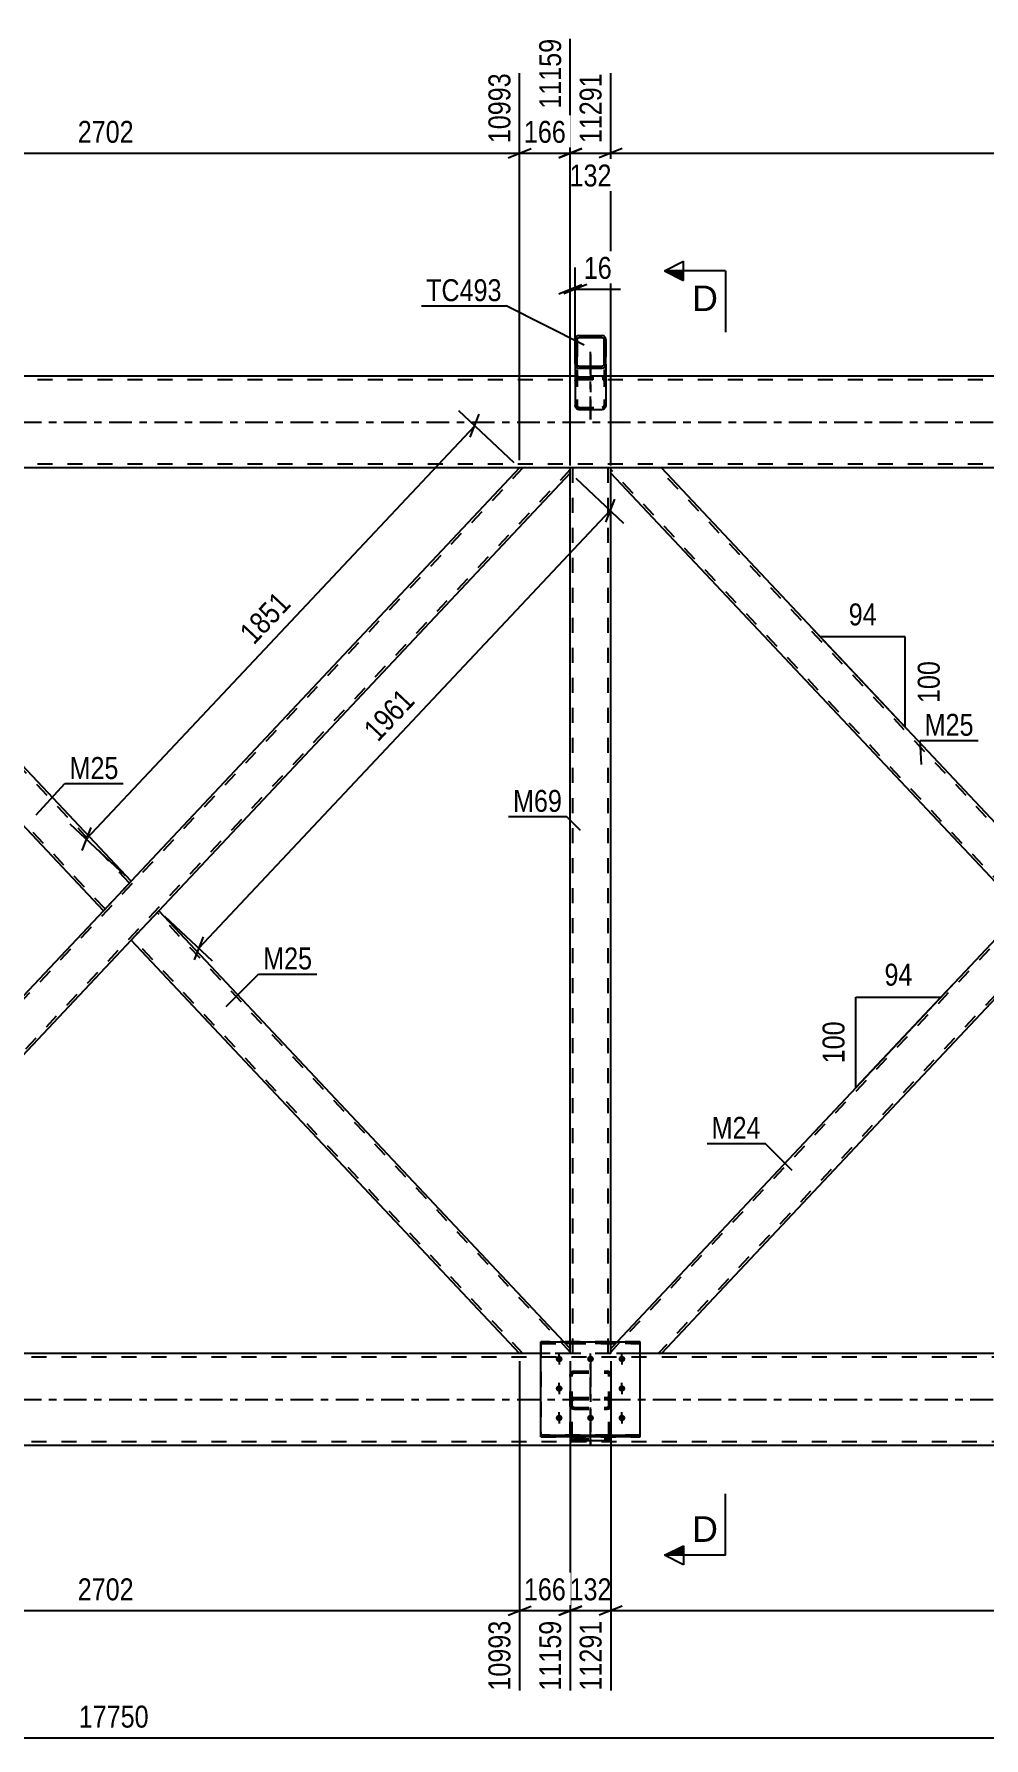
# Model space of a CAD drawing. Header units: millimetres. Extents: x -51 to 790, y -418 to 176.
# Drawn here: x 310.9 to 434.9, y -171.8 to 50.6 of the extents above; entities that cross this region are included whole.
import ezdxf

# ---------------------------------------------------------------- set-up
doc = ezdxf.new("R2010")
doc.units = ezdxf.units.MM
doc.linetypes.add('DXK_LINE_DOT2', pattern=[3.9198, 1.9599, -1.9599])
doc.linetypes.add('DXK_LINE_DOT3', pattern=[5.9187, 2.979, -0.9799, 0.9799, -0.9799])
doc.styles.add('Arial', font='ARIAL.TTF', dxfattribs={"height": 0.2})
doc.styles.add('Arial Narrow', font='ARIALN.TTF', dxfattribs={"height": 0.2})

# ---------------------------------------------------------------- blocks, each defined once
blk = doc.blocks.new('Part-389637219-1392 - 1176')
at = {"color": 7, "linetype": 'DXK_LINE_DOT2'}
for p, q in [((494.71, -6), (386.18, -121.41)), ((500.9, -6.19), (392.37, -121.6)), ((500.9, -6), (494.27, -6)), ((443.54, -59.95), (439.92, -63.8)), ((447.16, -63.8), (443.54, -67.65)), ((387.01, -120.06), (386.18, -120.94)), ((386.18, -121.6), (386.18, -120.94)), ((392.81, -121.6), (386.18, -121.6))]:
    blk.add_line(p, q, dxfattribs=at)
at = {"color": 2, "linetype": 'Continuous'}
for p, q in [((494.27, -6), (443.54, -59.95)), ((500.9, -6.66), (447.16, -63.8)), ((500.9, -6.66), (500.9, -6)), ((439.92, -63.8), (387.01, -120.06)), ((443.54, -67.65), (392.81, -121.6))]:
    blk.add_line(p, q, dxfattribs=at)
blk = doc.blocks.new('Part-389637219-1390 - 1176')
at = {"color": 7, "linetype": 'DXK_LINE_DOT2'}
for p, q in [((374.71, -6), (266.18, -121.41)), ((380.9, -6.19), (272.37, -121.6)), ((380.9, -6), (374.27, -6)), ((323.54, -59.95), (319.92, -63.8)), ((327.16, -63.8), (323.54, -67.65)), ((272.81, -121.6), (266.18, -121.6))]:
    blk.add_line(p, q, dxfattribs=at)
at = {"color": 2, "linetype": 'Continuous'}
for p, q in [((374.27, -6), (323.54, -59.95)), ((380.9, -6.66), (327.16, -63.8)), ((380.9, -6.66), (380.9, -6)), ((319.92, -63.8), (266.18, -120.94)), ((323.54, -67.65), (272.81, -121.6)), ((266.18, -121.6), (266.18, -120.94))]:
    blk.add_line(p, q, dxfattribs=at)
blk = doc.blocks.new('Part-389637219-1391 - 1176')
at = {"color": 2, "linetype": 'Continuous'}
for p, q in [((266.18, -6.66), (266.18, -6)), ((319.92, -63.8), (266.18, -6.66)), ((323.54, -59.95), (272.81, -6)), ((323.54, -59.95), (323.1, -60.41)), ((323.1, -60.41), (319.92, -63.8))]:
    blk.add_line(p, q, dxfattribs=at)
at = {"color": 7, "linetype": 'DXK_LINE_DOT2'}
for p, q in [((272.81, -6), (266.18, -6)), ((320.14, -63.57), (266.18, -6.19)), ((323.32, -60.18), (272.37, -6)), ((323.51, -59.98), (323.1, -60.41)), ((320.14, -63.57), (320.15, -63.55))]:
    blk.add_line(p, q, dxfattribs=at)
blk = doc.blocks.new('Part-389637219-1394 - 1176')
at = {"color": 2, "linetype": 'Continuous'}
for p, q in [((386.18, -6.66), (386.18, -6)), ((439.92, -63.8), (386.18, -6.66)), ((443.54, -59.95), (392.81, -6)), ((443.54, -59.95), (443.1, -60.41)), ((443.1, -60.41), (439.92, -63.8))]:
    blk.add_line(p, q, dxfattribs=at)
at = {"color": 7, "linetype": 'DXK_LINE_DOT2'}
for p, q in [((392.81, -6), (386.18, -6)), ((440.14, -63.57), (386.18, -6.19)), ((443.32, -60.18), (392.37, -6)), ((443.51, -59.98), (443.1, -60.41)), ((440.14, -63.57), (440.15, -63.55))]:
    blk.add_line(p, q, dxfattribs=at)
blk = doc.blocks.new('Part-389637219-1403 - 1176')
at = {"color": 7, "linetype": 'DXK_LINE_DOT2'}
for p, q in [((386.18, -6), (380.9, -6)), ((380.9, -6.66), (380.9, -6)), ((381.22, -121.6), (381.22, -6)), ((385.86, -121.6), (385.86, -6)), ((386.18, -6.66), (386.18, -6)), ((380.9, -121.6), (380.9, -120.06)), ((386.18, -121.6), (386.18, -120.06)), ((386.18, -121.6), (380.9, -121.6))]:
    blk.add_line(p, q, dxfattribs=at)
at = {"color": 2, "linetype": 'Continuous'}
for p, q in [((380.9, -120.06), (380.9, -6.66)), ((386.18, -120.06), (386.18, -6.66))]:
    blk.add_line(p, q, dxfattribs=at)
blk = doc.blocks.new('Part-389637219-1404 - 1176')
at = {"linetype": 'Continuous'}
h = blk.add_hatch(dxfattribs=at)
h.set_pattern_fill('', scale=0.7, style=0, pattern_type=0)
h.set_pattern_definition([(45, (385.5028, 10.9704), (-1.57154, 1.57154), [])])
h.paths.add_polyline_path([(385.54, 10.77), (385.5, 10.97), (385.4, 11.14), (385.24, 11.25), (385.06, 11.29), (382.02, 11.29), (381.84, 11.25), (381.68, 11.14), (381.58, 10.97), (381.54, 10.77), (381.54, 7.54), (381.58, 7.34), (381.68, 7.18), (381.84, 7.07), (382.02, 7.03), (385.06, 7.03), (385.24, 7.07), (385.4, 7.18), (385.5, 7.34), (385.54, 7.54)])
h.paths.add_polyline_path([(385.28, 7.44), (385.23, 7.36), (385.15, 7.3), (385.06, 7.28), (382.02, 7.28), (381.93, 7.3), (381.85, 7.36), (381.8, 7.44), (381.78, 7.54), (381.78, 10.77), (381.8, 10.87), (381.85, 10.96), (381.93, 11.01), (382.02, 11.03), (385.06, 11.03), (385.15, 11.01), (385.23, 10.96), (385.28, 10.87), (385.3, 10.77), (385.3, 7.54)])
at = {"color": 2, "linetype": 'Continuous'}
for p, q in [((382.02, 11.29), (381.84, 11.25)), ((382.02, 11.29), (385.06, 11.29)), ((385.24, 11.25), (385.06, 11.29)), ((381.58, 10.97), (381.54, 10.77)), ((381.54, 7.54), (381.54, 10.77)), ((381.78, 10.77), (381.8, 10.87)), ((381.78, 7.54), (381.78, 10.77)), ((381.8, 10.87), (381.85, 10.96)), ((381.85, 10.96), (381.93, 11.01)), ((381.93, 11.01), (382.02, 11.03)), ((382.02, 11.03), (385.06, 11.03)), ((385.06, 11.03), (385.15, 11.01)), ((385.15, 11.01), (385.23, 10.96)), ((385.23, 10.96), (385.28, 10.87)), ((385.28, 10.87), (385.3, 10.77)), ((385.3, 7.54), (385.3, 10.77)), ((385.54, 10.77), (385.5, 10.97)), ((385.54, 7.54), (385.54, 10.77)), ((381.54, 7.54), (381.54, 2.16)), ((381.54, 7.54), (381.58, 7.34)), ((381.8, 7.44), (381.78, 7.54)), ((381.85, 7.36), (381.8, 7.44)), ((381.84, 7.07), (382.02, 7.03)), ((381.93, 7.3), (381.85, 7.36)), ((382.02, 7.28), (381.93, 7.3)), ((382.02, 7.28), (385.06, 7.28)), ((382.02, 7.03), (385.06, 7.03)), ((385.15, 7.3), (385.06, 7.28)), ((385.06, 7.03), (385.24, 7.07)), ((385.23, 7.36), (385.15, 7.3)), ((385.28, 7.44), (385.23, 7.36)), ((385.3, 7.54), (385.28, 7.44)), ((385.5, 7.34), (385.54, 7.54)), ((385.54, 7.54), (385.54, 2.16)), ((381.58, 1.96), (381.54, 2.16)), ((382.02, 1.65), (381.84, 1.69)), ((382.02, 1.65), (385.06, 1.65)), ((385.24, 1.69), (385.06, 1.65)), ((385.54, 2.16), (385.5, 1.96))]:
    blk.add_line(p, q, dxfattribs=at)
at = {"color": 7, "linetype": 'DXK_LINE_DOT2'}
for p, q in [((381.54, 10.77), (381.54, 7.54)), ((381.78, 10.77), (381.78, 2.16)), ((385.3, 10.77), (385.3, 2.16)), ((385.54, 10.77), (385.54, 7.54)), ((381.54, 5.39), (381.58, 5.59)), ((381.8, 5.49), (381.78, 5.39)), ((381.85, 5.57), (381.8, 5.49)), ((381.84, 5.86), (382.02, 5.9)), ((381.93, 5.63), (381.85, 5.57)), ((382.02, 5.65), (381.93, 5.63)), ((382.02, 5.9), (385.06, 5.9)), ((382.02, 5.65), (385.06, 5.65)), ((385.06, 5.9), (385.24, 5.86)), ((385.15, 5.63), (385.06, 5.65)), ((385.23, 5.57), (385.15, 5.63)), ((385.28, 5.49), (385.23, 5.57)), ((385.3, 5.39), (385.28, 5.49)), ((385.5, 5.59), (385.54, 5.39)), ((381.78, 2.16), (381.8, 2.06)), ((381.8, 2.06), (381.85, 1.98)), ((381.85, 1.98), (381.93, 1.92)), ((381.93, 1.92), (382.02, 1.9)), ((382.02, 1.9), (385.06, 1.9)), ((385.06, 1.9), (385.15, 1.92)), ((385.15, 1.92), (385.23, 1.98)), ((385.23, 1.98), (385.28, 2.06)), ((385.28, 2.06), (385.3, 2.16))]:
    blk.add_line(p, q, dxfattribs=at)
at = {"color": 7, "linetype": 'DXK_LINE_DOT3'}
blk.add_line((383.54, 0.35), (383.54, 9.16), dxfattribs=at)
at = {"color": 2, "linetype": 'Continuous'}
for centre, start, end in [((382.04, 10.79), 114.32, 159.2417), ((385.04, 10.79), 20.7583, 65.68), ((382.04, 7.52), 200.7583, 245.68), ((385.04, 7.52), 294.32, 339.2417), ((382.04, 2.14), 200.7583, 245.68), ((385.04, 2.14), 294.32, 339.2417)]:
    blk.add_arc(centre, 0.496, start, end, dxfattribs=at)
at = {"color": 7, "linetype": 'DXK_LINE_DOT2'}
for centre, start, end in [((382.04, 5.41), 114.32, 159.2417), ((385.04, 5.41), 20.7583, 65.68)]:
    blk.add_arc(centre, 0.496, start, end, dxfattribs=at)
blk = doc.blocks.new('Part-389637219-1405 - 1176')
at = {"color": 7, "linetype": 'DXK_LINE_DOT2'}
for p, q in [((380.94, -124.18), (380.9, -124.36)), ((380.9, -132.46), (380.9, -124.36)), ((381.04, -124.04), (380.94, -124.18)), ((381.2, -123.94), (381.04, -124.04)), ((381.14, -124.36), (381.16, -124.27)), ((381.14, -132.46), (381.14, -124.36)), ((381.16, -124.27), (381.21, -124.2)), ((381.38, -123.91), (381.2, -123.94)), ((381.21, -124.2), (381.29, -124.15)), ((381.29, -124.15), (381.38, -124.13)), ((381.38, -123.91), (385.7, -123.91)), ((381.38, -124.13), (385.7, -124.13)), ((385.88, -123.94), (385.7, -123.91)), ((385.7, -124.13), (385.79, -124.15)), ((385.79, -124.15), (385.87, -124.2)), ((385.87, -124.2), (385.92, -124.27)), ((386.04, -124.04), (385.88, -123.94)), ((385.92, -124.27), (385.94, -124.36)), ((385.94, -132.46), (385.94, -124.36)), ((386.14, -124.18), (386.04, -124.04)), ((386.18, -124.36), (386.14, -124.18)), ((386.18, -132.46), (386.18, -124.36)), ((380.9, -127.86), (380.94, -127.67)), ((380.9, -128.42), (380.94, -128.59)), ((380.94, -128.59), (381.04, -128.73)), ((381.04, -128.73), (381.2, -128.83)), ((381.16, -127.77), (381.14, -127.86)), ((381.16, -128.5), (381.14, -128.42)), ((381.21, -127.68), (381.16, -127.77)), ((381.21, -128.58), (381.16, -128.5)), ((381.2, -127.39), (381.38, -127.35)), ((381.2, -128.83), (381.38, -128.87)), ((381.29, -127.63), (381.21, -127.68)), ((381.29, -128.62), (381.21, -128.58)), ((381.38, -127.61), (381.29, -127.63)), ((381.38, -128.64), (381.29, -128.62)), ((381.38, -127.35), (385.7, -127.35)), ((381.38, -127.61), (385.7, -127.61)), ((381.38, -128.64), (385.7, -128.64)), ((381.38, -128.87), (385.7, -128.87)), ((385.7, -127.35), (385.88, -127.39)), ((385.79, -127.63), (385.7, -127.61)), ((385.79, -128.62), (385.7, -128.64)), ((385.7, -128.87), (385.88, -128.83)), ((385.87, -127.68), (385.79, -127.63)), ((385.87, -128.58), (385.79, -128.62)), ((385.92, -127.77), (385.87, -127.68)), ((385.92, -128.5), (385.87, -128.58)), ((385.88, -128.83), (386.04, -128.73)), ((385.94, -127.86), (385.92, -127.77)), ((385.94, -128.42), (385.92, -128.5)), ((386.04, -128.73), (386.14, -128.59)), ((386.14, -127.67), (386.18, -127.86)), ((386.14, -128.59), (386.18, -128.42)), ((380.91, -132.49), (380.9, -132.46)), ((381.14, -132.46), (381.16, -132.56)), ((381.16, -132.56), (381.21, -132.64)), ((381.21, -132.64), (381.29, -132.7)), ((381.29, -132.7), (381.38, -132.72)), ((381.38, -132.72), (385.7, -132.72)), ((385.7, -132.72), (385.79, -132.7)), ((385.79, -132.7), (385.87, -132.64)), ((385.87, -132.64), (385.92, -132.56)), ((385.92, -132.56), (385.94, -132.46)), ((386.18, -132.46), (386.17, -132.49))]:
    blk.add_line(p, q, dxfattribs=at)
at = {"color": 7, "linetype": 'DXK_LINE_DOT3'}
blk.add_line((383.54, -133.58), (383.54, -122.97), dxfattribs=at)
at = {"color": 2, "linetype": 'Continuous'}
for p, q in [((380.94, -132.66), (380.91, -132.49)), ((381.38, -132.97), (381.2, -132.93)), ((381.38, -132.97), (385.7, -132.97)), ((385.88, -132.93), (385.7, -132.97)), ((386.17, -132.49), (386.14, -132.66))]:
    blk.add_line(p, q, dxfattribs=at)
at = {"color": 7, "linetype": 'DXK_LINE_DOT2'}
for centre, start, end in [((381.4, -127.84), 114.3199, 159.2417), ((385.68, -127.84), 20.7583, 65.6801)]:
    blk.add_arc(centre, 0.496, start, end, dxfattribs=at)
at = {"color": 2, "linetype": 'Continuous'}
for centre, start, end in [((381.4, -132.48), 200.7583, 245.6801), ((385.68, -132.48), 294.3199, 339.2417)]:
    blk.add_arc(centre, 0.496, start, end, dxfattribs=at)
blk = doc.blocks.new('Part-389637219-1411 - 1176')
at = {"color": 2, "linetype": 'Continuous'}
for p, q in [((323.54, -67.65), (327.16, -63.8)), ((327.16, -63.8), (380.07, -120.06)), ((374.27, -121.6), (323.54, -67.65))]:
    blk.add_line(p, q, dxfattribs=at)
at = {"color": 7, "linetype": 'DXK_LINE_DOT2'}
for p, q in [((380.9, -121.41), (326.94, -64.03)), ((323.76, -67.42), (323.78, -67.4)), ((374.71, -121.6), (323.76, -67.42)), ((380.9, -120.94), (380.07, -120.06)), ((380.9, -121.6), (374.27, -121.6)), ((380.9, -121.6), (380.9, -120.94))]:
    blk.add_line(p, q, dxfattribs=at)
blk = doc.blocks.new('Part-389637219-1430 - 1176')
at = {"color": 7, "linetype": 'DXK_LINE_DOT2'}
for p, q in [((381.54, 10.47), (381.54, 2.16)), ((381.78, 10.47), (381.78, 2.16)), ((385.3, 10.47), (385.3, 2.16)), ((385.54, 10.47), (385.54, 2.16)), ((381.58, 5.59), (381.54, 5.39)), ((381.78, 5.39), (381.8, 5.49)), ((381.8, 5.49), (381.85, 5.57)), ((381.93, 5.88), (381.84, 5.86)), ((381.85, 5.57), (381.93, 5.63)), ((382.02, 5.9), (381.93, 5.88)), ((381.93, 5.63), (382.02, 5.65)), ((382.02, 5.9), (385.06, 5.9)), ((382.02, 5.65), (385.06, 5.65)), ((385.23, 5.87), (385.06, 5.9)), ((385.06, 5.65), (385.15, 5.63)), ((385.15, 5.63), (385.23, 5.57)), ((385.24, 5.86), (385.23, 5.87)), ((385.23, 5.57), (385.28, 5.49)), ((385.28, 5.49), (385.3, 5.39)), ((385.54, 5.39), (385.5, 5.59)), ((381.54, 2.16), (381.58, 1.96)), ((381.8, 2.06), (381.78, 2.16)), ((381.85, 1.98), (381.8, 2.06)), ((381.84, 1.69), (382.02, 1.65)), ((381.93, 1.92), (381.85, 1.98)), ((382.02, 1.9), (381.93, 1.92)), ((382.02, 1.9), (385.06, 1.9)), ((382.02, 1.65), (385.06, 1.65)), ((385.15, 1.92), (385.06, 1.9)), ((385.06, 1.65), (385.24, 1.69)), ((385.23, 1.98), (385.15, 1.92)), ((385.28, 2.06), (385.23, 1.98)), ((385.3, 2.16), (385.28, 2.06)), ((385.5, 1.96), (385.54, 2.16))]:
    blk.add_line(p, q, dxfattribs=at)
at = {"color": 7, "linetype": 'DXK_LINE_DOT3'}
blk.add_line((383.54, 8.85), (383.54, 0.35), dxfattribs=at)
at = {"color": 7, "linetype": 'DXK_LINE_DOT2'}
for centre, start, end in [((382.04, 5.41), 114.32, 159.2417), ((385.04, 5.41), 20.7583, 65.68), ((382.04, 2.14), 200.7583, 245.68), ((385.04, 2.14), 294.32, 339.2417)]:
    blk.add_arc(centre, 0.496, start, end, dxfattribs=at)
blk = doc.blocks.new('Part-389637219-1431 - 1176')
at = {"color": 7, "linetype": 'DXK_LINE_DOT2'}
for p, q in [((380.9, -124.36), (380.94, -124.18)), ((380.9, -132.46), (380.9, -124.36)), ((380.94, -124.18), (381.04, -124.04)), ((381.04, -124.04), (381.2, -123.94)), ((381.16, -124.27), (381.14, -124.36)), ((381.14, -132.46), (381.14, -124.36)), ((381.21, -124.2), (381.16, -124.27)), ((381.2, -123.94), (381.38, -123.91)), ((381.29, -124.15), (381.21, -124.2)), ((381.38, -124.13), (381.29, -124.15)), ((381.38, -123.91), (385.7, -123.91)), ((381.38, -124.13), (385.7, -124.13)), ((385.7, -123.91), (385.88, -123.94)), ((385.79, -124.15), (385.7, -124.13)), ((385.87, -124.2), (385.79, -124.15)), ((385.92, -124.27), (385.87, -124.2)), ((385.88, -123.94), (386.04, -124.04)), ((385.94, -124.36), (385.92, -124.27)), ((385.94, -132.46), (385.94, -124.36)), ((386.04, -124.04), (386.14, -124.18)), ((386.14, -124.18), (386.18, -124.36)), ((386.18, -132.46), (386.18, -124.36)), ((380.94, -127.67), (380.9, -127.86)), ((380.94, -128.59), (380.9, -128.42)), ((381.04, -128.73), (380.94, -128.59)), ((381.2, -128.83), (381.04, -128.73)), ((381.14, -127.86), (381.16, -127.77)), ((381.14, -128.42), (381.16, -128.5)), ((381.16, -127.77), (381.21, -127.68)), ((381.16, -128.5), (381.21, -128.58)), ((381.29, -127.37), (381.2, -127.39)), ((381.38, -128.87), (381.2, -128.83)), ((381.21, -127.68), (381.29, -127.63)), ((381.21, -128.58), (381.29, -128.62)), ((381.38, -127.35), (381.29, -127.37)), ((381.29, -127.63), (381.38, -127.61)), ((381.29, -128.62), (381.38, -128.64)), ((381.38, -127.35), (385.7, -127.35)), ((381.38, -127.61), (385.7, -127.61)), ((381.38, -128.64), (385.7, -128.64)), ((381.38, -128.87), (385.7, -128.87)), ((385.87, -127.39), (385.7, -127.35)), ((385.7, -127.61), (385.79, -127.63)), ((385.7, -128.64), (385.79, -128.62)), ((385.88, -128.83), (385.7, -128.87)), ((385.79, -127.63), (385.87, -127.68)), ((385.79, -128.62), (385.87, -128.58)), ((385.88, -127.39), (385.87, -127.39)), ((385.87, -127.68), (385.92, -127.77)), ((385.87, -128.58), (385.92, -128.5)), ((386.04, -128.73), (385.88, -128.83)), ((385.92, -127.77), (385.94, -127.86)), ((385.92, -128.5), (385.94, -128.42)), ((386.14, -128.59), (386.04, -128.73)), ((386.18, -127.86), (386.14, -127.67)), ((386.18, -128.42), (386.14, -128.59)), ((380.9, -132.46), (380.94, -132.66)), ((381.16, -132.56), (381.14, -132.46)), ((381.21, -132.64), (381.16, -132.56)), ((381.2, -132.93), (381.38, -132.97)), ((381.29, -132.7), (381.21, -132.64)), ((381.38, -132.72), (381.29, -132.7)), ((381.38, -132.72), (385.7, -132.72)), ((381.38, -132.97), (385.7, -132.97)), ((385.79, -132.7), (385.7, -132.72)), ((385.7, -132.97), (385.88, -132.93)), ((385.87, -132.64), (385.79, -132.7)), ((385.92, -132.56), (385.87, -132.64)), ((385.94, -132.46), (385.92, -132.56)), ((386.14, -132.66), (386.18, -132.46))]:
    blk.add_line(p, q, dxfattribs=at)
at = {"color": 7, "linetype": 'DXK_LINE_DOT3'}
blk.add_line((383.54, -122.97), (383.54, -133.58), dxfattribs=at)
at = {"color": 7, "linetype": 'DXK_LINE_DOT2'}
for centre, start, end in [((381.4, -127.84), 114.3199, 159.2417), ((385.68, -127.84), 20.7583, 65.6801), ((381.4, -132.48), 200.7583, 245.6801), ((385.68, -132.48), 294.3199, 339.2417)]:
    blk.add_arc(centre, 0.496, start, end, dxfattribs=at)
blk = doc.blocks.new('Bolt-389637219-1567 - 1176')
at = {"linetype": 'Continuous'}
for points in [[(379.44, -122.73), (379.35, -122.72), (379.26, -122.69), (379.18, -122.65), (379.11, -122.59), (379.06, -122.52), (379.02, -122.44), (379, -122.36), (379, -122.27), (379.02, -122.19), (379.06, -122.11), (379.11, -122.04), (379.18, -121.98), (379.26, -121.94), (379.35, -121.91), (379.44, -121.9), (379.53, -121.91), (379.62, -121.94), (379.7, -121.98), (379.77, -122.04), (379.82, -122.11), (379.86, -122.19), (379.88, -122.27), (379.88, -122.36), (379.86, -122.44), (379.82, -122.52), (379.77, -122.59), (379.7, -122.65), (379.62, -122.69), (379.53, -122.72)], [(383.54, -122.73), (383.45, -122.72), (383.36, -122.69), (383.28, -122.65), (383.21, -122.59), (383.16, -122.52), (383.12, -122.44), (383.1, -122.36), (383.1, -122.27), (383.12, -122.19), (383.16, -122.11), (383.21, -122.04), (383.28, -121.98), (383.36, -121.94), (383.45, -121.91), (383.54, -121.9), (383.63, -121.91), (383.72, -121.94), (383.8, -121.98), (383.87, -122.04), (383.92, -122.11), (383.96, -122.19), (383.98, -122.27), (383.98, -122.36), (383.96, -122.44), (383.92, -122.52), (383.87, -122.59), (383.8, -122.65), (383.72, -122.69), (383.63, -122.72)], [(387.64, -122.73), (387.55, -122.72), (387.46, -122.69), (387.38, -122.65), (387.31, -122.59), (387.26, -122.52), (387.22, -122.44), (387.2, -122.36), (387.2, -122.27), (387.22, -122.19), (387.26, -122.11), (387.31, -122.04), (387.38, -121.98), (387.46, -121.94), (387.55, -121.91), (387.64, -121.9), (387.73, -121.91), (387.82, -121.94), (387.9, -121.98), (387.97, -122.04), (388.02, -122.11), (388.06, -122.19), (388.08, -122.27), (388.08, -122.36), (388.06, -122.44), (388.02, -122.52), (387.97, -122.59), (387.9, -122.65), (387.82, -122.69), (387.73, -122.72)], [(379.44, -126.58), (379.35, -126.57), (379.26, -126.54), (379.18, -126.5), (379.11, -126.44), (379.06, -126.37), (379.02, -126.29), (379, -126.21), (379, -126.12), (379.02, -126.04), (379.06, -125.96), (379.11, -125.89), (379.18, -125.83), (379.26, -125.79), (379.35, -125.76), (379.44, -125.75), (379.53, -125.76), (379.62, -125.79), (379.7, -125.83), (379.77, -125.89), (379.82, -125.96), (379.86, -126.04), (379.88, -126.12), (379.88, -126.21), (379.86, -126.29), (379.82, -126.37), (379.77, -126.44), (379.7, -126.5), (379.62, -126.54), (379.53, -126.57)], [(387.64, -126.58), (387.55, -126.57), (387.46, -126.54), (387.38, -126.5), (387.31, -126.44), (387.26, -126.37), (387.22, -126.29), (387.2, -126.21), (387.2, -126.12), (387.22, -126.04), (387.26, -125.96), (387.31, -125.89), (387.38, -125.83), (387.46, -125.79), (387.55, -125.76), (387.64, -125.75), (387.73, -125.76), (387.82, -125.79), (387.9, -125.83), (387.97, -125.89), (388.02, -125.96), (388.06, -126.04), (388.08, -126.12), (388.08, -126.21), (388.06, -126.29), (388.02, -126.37), (387.97, -126.44), (387.9, -126.5), (387.82, -126.54), (387.73, -126.57)], [(379.44, -130.43), (379.35, -130.42), (379.26, -130.4), (379.18, -130.35), (379.11, -130.3), (379.06, -130.23), (379.02, -130.15), (379, -130.06), (379, -129.98), (379.02, -129.89), (379.06, -129.81), (379.11, -129.74), (379.18, -129.69), (379.26, -129.64), (379.35, -129.62), (379.44, -129.61), (379.53, -129.62), (379.62, -129.64), (379.7, -129.69), (379.77, -129.74), (379.82, -129.81), (379.86, -129.89), (379.88, -129.98), (379.88, -130.06), (379.86, -130.15), (379.82, -130.23), (379.77, -130.3), (379.7, -130.35), (379.62, -130.4), (379.53, -130.42)], [(383.54, -130.43), (383.45, -130.42), (383.36, -130.4), (383.28, -130.35), (383.21, -130.3), (383.16, -130.23), (383.12, -130.15), (383.1, -130.06), (383.1, -129.98), (383.12, -129.89), (383.16, -129.81), (383.21, -129.74), (383.28, -129.69), (383.36, -129.64), (383.45, -129.62), (383.54, -129.61), (383.63, -129.62), (383.72, -129.64), (383.8, -129.69), (383.87, -129.74), (383.92, -129.81), (383.96, -129.89), (383.98, -129.98), (383.98, -130.06), (383.96, -130.15), (383.92, -130.23), (383.87, -130.3), (383.8, -130.35), (383.72, -130.4), (383.63, -130.42)], [(387.64, -130.43), (387.55, -130.42), (387.46, -130.4), (387.38, -130.35), (387.31, -130.3), (387.26, -130.23), (387.22, -130.15), (387.2, -130.06), (387.2, -129.98), (387.22, -129.89), (387.26, -129.81), (387.31, -129.74), (387.38, -129.69), (387.46, -129.64), (387.55, -129.62), (387.64, -129.61), (387.73, -129.62), (387.82, -129.64), (387.9, -129.69), (387.97, -129.74), (388.02, -129.81), (388.06, -129.89), (388.08, -129.98), (388.08, -130.06), (388.06, -130.15), (388.02, -130.23), (387.97, -130.3), (387.9, -130.35), (387.82, -130.4), (387.73, -130.42)]]:
    blk.add_hatch(color=1, dxfattribs=at).paths.add_polyline_path(points)
at = {"color": 1, "linetype": 'Continuous'}
for p, q in [((379.44, -122.71), (379.44, -121.58)), ((383.54, -122.71), (383.54, -121.58)), ((387.64, -122.71), (387.64, -121.58)), ((379.44, -126.56), (379.44, -125.43)), ((387.64, -126.56), (387.64, -125.43)), ((379.44, -130.42), (379.44, -129.28)), ((383.54, -130.42), (383.54, -129.28)), ((387.64, -130.42), (387.64, -129.28))]:
    blk.add_line(p, q, dxfattribs=at)
blk = doc.blocks.new('Part-389637219-1434 - 1176')
at = {"color": 7, "linetype": 'DXK_LINE_DOT2'}
for p, q in [((390.04, -120.06), (377.04, -120.06)), ((377.04, -120.06), (377.04, -132.49)), ((390.04, -132.49), (390.04, -120.06)), ((390.04, -120.28), (377.04, -120.28)), ((390.04, -132.28), (377.04, -132.28)), ((377.04, -132.49), (390.04, -132.49))]:
    blk.add_line(p, q, dxfattribs=at)
blk = doc.blocks.new('Part-389637219-1435 - 1176')
at = {"color": 2, "linetype": 'Continuous'}
for p, q in [((377.04, -120.06), (390.04, -120.06)), ((377.04, -132.49), (377.04, -120.06)), ((390.04, -132.49), (390.04, -120.06)), ((377.04, -132.28), (390.04, -132.28)), ((390.04, -132.49), (377.04, -132.49))]:
    blk.add_line(p, q, dxfattribs=at)
at = {"color": 7, "linetype": 'DXK_LINE_DOT2'}
blk.add_line((377.04, -120.28), (390.04, -120.28), dxfattribs=at)
blk = doc.blocks.new('Part-389637219-1466 - 1176')
at = {"color": 7, "linetype": 'DXK_LINE_DOT2'}
for p, q in [((602.54, -122.08), (12.9, -122.08)), ((390.04, -121.6), (377.04, -121.6)), ((602.54, -133.12), (12.9, -133.12))]:
    blk.add_line(p, q, dxfattribs=at)
at = {"color": 2, "linetype": 'Continuous'}
for p, q in [((377.04, -121.6), (150.04, -121.6)), ((597.74, -121.6), (390.04, -121.6)), ((597.74, -133.6), (12.9, -133.6))]:
    blk.add_line(p, q, dxfattribs=at)
at = {"color": 7, "linetype": 'DXK_LINE_DOT3'}
blk.add_line((12.9, -127.6), (602.54, -127.6), dxfattribs=at)
blk = doc.blocks.new('Part-389637219-1467 - 1176')
at = {"color": 7, "linetype": 'DXK_LINE_DOT2'}
for p, q in [((642.54, 5.52), (12.9, 5.52)), ((385.54, 6), (381.54, 6)), ((642.54, -5.52), (12.9, -5.52))]:
    blk.add_line(p, q, dxfattribs=at)
at = {"color": 2, "linetype": 'Continuous'}
for p, q in [((381.54, 6), (145.54, 6)), ((621.54, 6), (385.54, 6)), ((642.54, -6), (141.14, -6))]:
    blk.add_line(p, q, dxfattribs=at)
at = {"color": 7, "linetype": 'DXK_LINE_DOT3'}
blk.add_line((12.9, 0), (642.54, 0), dxfattribs=at)
blk = doc.blocks.new('Bolt-389637219-1566 - 1176')
at = {"color": 1, "linetype": 'DXK_LINE_DOT2'}
for p, q in [((379.44, -121.92), (379.44, -123.05)), ((383.54, -121.92), (383.54, -123.05)), ((387.64, -121.92), (387.64, -123.05)), ((379.44, -125.77), (379.44, -126.91)), ((387.64, -125.77), (387.64, -126.91)), ((379.44, -129.62), (379.44, -130.76)), ((383.54, -129.62), (383.54, -130.76)), ((387.64, -129.62), (387.64, -130.76))]:
    blk.add_line(p, q, dxfattribs=at)
blk = doc.blocks.new('StraightDimension-389637219-37848 - 1176')
at = {"color": 7, "linetype": 'Continuous'}
for p, q in [((386.18, -5.66), (386.18, 45.54)), ((494.27, -5), (494.27, 45.54)), ((387.68, 35.7), (384.68, 34.5)), ((492.77, 34.5), (495.77, 35.7)), ((386.18, 35.1), (494.27, 35.1))]:
    blk.add_line(p, q, dxfattribs=at)
at = {"color": 0, "linetype": 'Continuous'}
blk.add_wipeout([(493.67, 46.14), (489.47, 46.14), (489.47, 35.8), (493.67, 35.8)], dxfattribs=at)
at = {"color": 0}
blk.add_wipeout([(444.48, 35.85), (444.48, 40.05), (435.97, 40.05), (435.97, 35.85)], dxfattribs=at)
at = {"color": 3, "linetype": 'Continuous', "style": 'Arial Narrow'}
blk.add_text('13993', height=2.863, rotation=90.0002, dxfattribs=at).set_placement((493.07, 36.4))
at = {"color": 3, "style": 'Arial Narrow'}
blk.add_text('2702', height=2.863, dxfattribs=at).set_placement((436.57, 36.45))
blk = doc.blocks.new('StraightDimension-389637219-21127 - 1176')
at = {"color": 7, "linetype": 'Continuous'}
for p, q in [((380.9, -122.6), (380.9, -165.61)), ((386.18, -122.6), (386.18, -165.61)), ((379.4, -155.77), (382.4, -154.57)), ((380.9, -155.17), (386.18, -155.17)), ((387.68, -154.57), (384.68, -155.77))]:
    blk.add_line(p, q, dxfattribs=at)
at = {"color": 0}
blk.add_wipeout([(386.88, -154.42), (386.88, -150.22), (380.2, -150.22), (380.2, -154.42)], dxfattribs=at)
at = {"color": 0, "linetype": 'Continuous'}
blk.add_wipeout([(385.58, -155.87), (381.38, -155.87), (381.38, -166.21), (385.58, -166.21)], dxfattribs=at)
at = {"color": 3, "style": 'Arial Narrow'}
blk.add_text('132', height=2.863, dxfattribs=at).set_placement((380.8, -153.82))
at = {"color": 3, "linetype": 'Continuous', "style": 'Arial Narrow'}
blk.add_text('11291', height=2.863, rotation=90.0002, dxfattribs=at).set_placement((384.98, -165.61))
blk = doc.blocks.new('StraightDimension-389637219-21126 - 1176')
at = {"color": 7, "linetype": 'Continuous'}
for p, q in [((386.18, -122.6), (386.18, -165.61)), ((494.27, -122.6), (494.27, -165.61)), ((387.68, -154.57), (384.68, -155.77)), ((386.18, -155.17), (494.27, -155.17)), ((492.77, -155.77), (495.77, -154.57))]:
    blk.add_line(p, q, dxfattribs=at)
at = {"color": 0}
blk.add_wipeout([(444.48, -154.42), (444.48, -150.22), (435.97, -150.22), (435.97, -154.42)], dxfattribs=at)
at = {"color": 0, "linetype": 'Continuous'}
blk.add_wipeout([(493.67, -155.87), (489.47, -155.87), (489.47, -166.21), (493.67, -166.21)], dxfattribs=at)
at = {"color": 3, "style": 'Arial Narrow'}
blk.add_text('2702', height=2.863, dxfattribs=at).set_placement((436.57, -153.82))
at = {"color": 3, "linetype": 'Continuous', "style": 'Arial Narrow'}
blk.add_text('13993', height=2.863, rotation=90.0002, dxfattribs=at).set_placement((493.07, -165.61))
blk = doc.blocks.new('StraightDimension-389637219-21128 - 1176')
at = {"color": 7, "linetype": 'Continuous'}
for p, q in [((374.27, -122.6), (374.27, -165.61)), ((380.9, -122.6), (380.9, -165.61)), ((372.77, -155.77), (375.77, -154.57)), ((374.27, -155.17), (380.9, -155.17)), ((382.4, -154.57), (379.4, -155.77))]:
    blk.add_line(p, q, dxfattribs=at)
at = {"color": 0}
blk.add_wipeout([(380.93, -154.42), (380.93, -150.22), (374.24, -150.22), (374.24, -154.42)], dxfattribs=at)
at = {"color": 0, "linetype": 'Continuous'}
blk.add_wipeout([(380.3, -155.87), (376.1, -155.87), (376.1, -166.21), (380.3, -166.21)], dxfattribs=at)
at = {"color": 3, "style": 'Arial Narrow'}
blk.add_text('166', height=2.863, dxfattribs=at).set_placement((374.84, -153.82))
at = {"color": 3, "linetype": 'Continuous', "style": 'Arial Narrow'}
blk.add_text('11159', height=2.863, rotation=90.0002, dxfattribs=at).set_placement((379.7, -165.61))
blk = doc.blocks.new('StraightDimension-389637219-21129 - 1176')
at = {"color": 7, "linetype": 'Continuous'}
for p, q in [((266.18, -122.6), (266.18, -163.78)), ((374.27, -122.6), (374.27, -165.61)), ((267.68, -154.57), (264.68, -155.77)), ((266.18, -155.17), (374.27, -155.17)), ((372.77, -155.77), (375.77, -154.57))]:
    blk.add_line(p, q, dxfattribs=at)
at = {"color": 0}
blk.add_wipeout([(324.48, -154.42), (324.48, -150.22), (315.97, -150.22), (315.97, -154.42)], dxfattribs=at)
at = {"color": 0, "linetype": 'Continuous'}
blk.add_wipeout([(373.67, -155.87), (369.47, -155.87), (369.47, -166.21), (373.67, -166.21)], dxfattribs=at)
at = {"color": 3, "style": 'Arial Narrow'}
blk.add_text('2702', height=2.863, dxfattribs=at).set_placement((316.57, -153.82))
at = {"color": 3, "linetype": 'Continuous', "style": 'Arial Narrow'}
blk.add_text('10993', height=2.863, rotation=90.0002, dxfattribs=at).set_placement((373.07, -165.61))
blk = doc.blocks.new('AngleDimension-389637219-21986 - 1176')
at = {"color": 7, "linetype": 'Continuous'}
for p, q in [((412.36, -26.79), (413.54, -28.05)), ((424.64, -28.05), (413.54, -28.05)), ((424.64, -39.85), (413.54, -28.05)), ((424.64, -39.85), (424.64, -28.05))]:
    blk.add_line(p, q, dxfattribs=at)
at = {"color": 0}
for points in [[(421.52, -27.15), (421.52, -22.95), (416.66, -22.95), (416.66, -27.15)], [(429.74, -30.6), (425.54, -30.6), (425.54, -37.29), (429.74, -37.29)]]:
    blk.add_wipeout(points, dxfattribs=at)
at = {"color": 3, "style": 'Arial Narrow'}
blk.add_text('94', height=2.863, dxfattribs=at).set_placement((417.26, -26.55))
blk.add_text('100', height=2.863, rotation=90.0002, dxfattribs=at).set_placement((429.14, -36.69))
blk = doc.blocks.new('AngleDimension-389637219-22001 - 1176')
at = {"color": 7, "linetype": 'Continuous'}
for p, q in [((433.32, -70.82), (429.31, -75.08)), ((418.21, -75.08), (429.31, -75.08)), ((418.21, -86.88), (429.31, -75.08)), ((418.21, -86.88), (418.21, -75.08))]:
    blk.add_line(p, q, dxfattribs=at)
at = {"color": 0}
for points in [[(426.19, -74.18), (426.19, -69.98), (421.33, -69.98), (421.33, -74.18)], [(417.31, -77.64), (413.11, -77.64), (413.11, -84.32), (417.31, -84.32)]]:
    blk.add_wipeout(points, dxfattribs=at)
at = {"color": 3, "style": 'Arial Narrow'}
blk.add_text('94', height=2.863, dxfattribs=at).set_placement((421.93, -73.58))
blk.add_text('100', height=2.863, rotation=90.0002, dxfattribs=at).set_placement((416.71, -83.72))
blk = doc.blocks.new('StraightDimension-389637219-22291 - 1176')
at = {"color": 7, "linetype": 'Continuous'}
for p, q in [((373.55, -5.31), (366.34, 1.46)), ((367.82, -1.99), (369, 1.01)), ((317.68, -54.44), (368.41, -0.49)), ((322.81, -59.26), (315.6, -52.48)), ((318.27, -52.93), (317.09, -55.94))]:
    blk.add_line(p, q, dxfattribs=at)
at = {"color": 0}
blk.add_wipeout([(345.42, -23.85), (342.36, -20.97), (336.52, -27.17), (339.58, -30.05)], dxfattribs=at)
at = {"color": 3, "style": 'Arial Narrow'}
blk.add_text('1851', height=2.863, rotation=46.7591, dxfattribs=at).set_placement((339.56, -29.2))
blk = doc.blocks.new('StraightDimension-389637219-22313 - 1176')
at = {"color": 7, "linetype": 'Continuous'}
for p, q in [((381.63, -7.35), (387.86, -13.21)), ((385.52, -13.07), (386.7, -10.06)), ((332.38, -68.7), (386.11, -11.56)), ((327.89, -64.49), (334.12, -70.35)), ((332.97, -67.2), (331.79, -70.21))]:
    blk.add_line(p, q, dxfattribs=at)
at = {"color": 0}
blk.add_wipeout([(361.61, -36.52), (358.55, -33.64), (352.72, -39.84), (355.78, -42.72)], dxfattribs=at)
at = {"color": 3, "style": 'Arial Narrow'}
blk.add_text('1961', height=2.863, rotation=46.7591, dxfattribs=at).set_placement((355.76, -41.87))
blk = doc.blocks.new('StraightDimension-389637219-30791 - 1176')
at = {"color": 7, "linetype": 'Continuous'}
blk.add_line((-1, -171.79), (643.54, -171.79), dxfattribs=at)
at = {"color": 0}
blk.add_wipeout([(326.44, -171.04), (326.44, -166.84), (316.1, -166.84), (316.1, -171.04)], dxfattribs=at)
at = {"color": 3, "style": 'Arial Narrow'}
blk.add_text('17750', height=2.863, dxfattribs=at).set_placement((316.7, -170.44))
blk = doc.blocks.new('StraightDimension-389637219-37849 - 1176')
at = {"color": 7, "linetype": 'Continuous'}
for p, q in [((380.9, -5.66), (380.9, 50.04)), ((386.18, -5.66), (386.18, 45.54)), ((379.4, 34.5), (382.4, 35.7)), ((387.68, 35.7), (384.68, 34.5)), ((380.9, 35.1), (386.18, 35.1))]:
    blk.add_line(p, q, dxfattribs=at)
at = {"color": 0, "linetype": 'Continuous'}
blk.add_wipeout([(385.58, 46.14), (381.38, 46.14), (381.38, 35.8), (385.58, 35.8)], dxfattribs=at)
at = {"color": 0}
blk.add_wipeout([(386.88, 30.15), (386.88, 34.35), (380.2, 34.35), (380.2, 30.15)], dxfattribs=at)
at = {"color": 3, "linetype": 'Continuous', "style": 'Arial Narrow'}
blk.add_text('11291', height=2.863, rotation=90.0002, dxfattribs=at).set_placement((384.98, 36.4))
at = {"color": 3, "style": 'Arial Narrow'}
blk.add_text('132', height=2.863, dxfattribs=at).set_placement((380.8, 30.75))
blk = doc.blocks.new('StraightDimension-389637219-37850 - 1176')
at = {"color": 7, "linetype": 'Continuous'}
for p, q in [((380.9, -5.66), (380.9, 50.04)), ((374.27, -5), (374.27, 45.54)), ((372.77, 34.5), (375.77, 35.7)), ((382.4, 35.7), (379.4, 34.5)), ((374.27, 35.1), (380.9, 35.1))]:
    blk.add_line(p, q, dxfattribs=at)
at = {"color": 0}
blk.add_wipeout([(380.93, 35.85), (380.93, 40.05), (374.24, 40.05), (374.24, 35.85)], dxfattribs=at)
at = {"color": 0, "linetype": 'Continuous'}
blk.add_wipeout([(380.3, 50.64), (376.1, 50.64), (376.1, 40.3), (380.3, 40.3)], dxfattribs=at)
at = {"color": 3, "linetype": 'Continuous', "style": 'Arial Narrow'}
blk.add_text('11159', height=2.863, rotation=90.0002, dxfattribs=at).set_placement((379.7, 40.9))
at = {"color": 3, "style": 'Arial Narrow'}
blk.add_text('166', height=2.863, dxfattribs=at).set_placement((374.84, 36.45))
blk = doc.blocks.new('StraightDimension-389637219-37851 - 1176')
at = {"color": 7, "linetype": 'Continuous'}
for p, q in [((374.27, -5), (374.27, 45.54)), ((266.18, -5.66), (266.18, 43.72)), ((267.68, 35.7), (264.68, 34.5)), ((372.77, 34.5), (375.77, 35.7)), ((266.18, 35.1), (374.27, 35.1))]:
    blk.add_line(p, q, dxfattribs=at)
at = {"color": 0, "linetype": 'Continuous'}
blk.add_wipeout([(373.67, 46.14), (369.47, 46.14), (369.47, 35.8), (373.67, 35.8)], dxfattribs=at)
at = {"color": 0}
blk.add_wipeout([(324.48, 35.85), (324.48, 40.05), (315.97, 40.05), (315.97, 35.85)], dxfattribs=at)
at = {"color": 3, "linetype": 'Continuous', "style": 'Arial Narrow'}
blk.add_text('10993', height=2.863, rotation=90.0002, dxfattribs=at).set_placement((373.07, 36.4))
at = {"color": 3, "style": 'Arial Narrow'}
blk.add_text('2702', height=2.863, dxfattribs=at).set_placement((316.57, 36.45))
blk = doc.blocks.new('StraightDimension-389637219-39889 - 1176')
at = {"color": 7, "linetype": 'Continuous'}
for p, q in [((380.9, -5), (380.9, 20.19)), ((381.54, 8.54), (381.54, 20.19)), ((379.4, 16.74), (382.4, 17.94)), ((383.04, 17.94), (380.04, 16.74)), ((380.9, 17.34), (381.54, 17.34))]:
    blk.add_line(p, q, dxfattribs=at)
at = {"color": 0}
blk.add_wipeout([(386.92, 18.09), (386.92, 22.29), (382.06, 22.29), (382.06, 18.09)], dxfattribs=at)
at = {"color": 7, "linetype": 'Continuous'}
blk.add_line((381.54, 17.34), (387.45, 17.34), dxfattribs=at)
blk.add_line((381.54, 17.34), (387.45, 17.34), dxfattribs=at)
at = {"color": 3, "style": 'Arial Narrow'}
blk.add_text('16', height=2.863, dxfattribs=at).set_placement((382.66, 18.69))
blk = doc.blocks.new('Mark-389637219-39917 - 1176')
at = {"color": 0}
blk.add_wipeout([(371.93, 15.78), (371.93, 18.78), (362.07, 18.78), (362.07, 15.78)], dxfattribs=at)
blk.add_wipeout([(371.93, 15.78), (371.93, 18.78), (362.07, 18.78), (362.07, 15.78)], dxfattribs=at)
at = {"color": 30, "linetype": 'Continuous'}
for p in [(361.47, 15.18), (382.73, 10.05)]:
    blk.add_line(p, (372.53, 15.18), dxfattribs=at)
at = {"color": 3, "style": 'Arial Narrow'}
blk.add_text('TC493', height=2.863, dxfattribs=at).set_placement((362.07, 15.78))
blk = doc.blocks.new('Mark-389637219-21714 - 1176')
at = {"color": 0}
blk.add_wipeout([(379.81, -50.89), (379.81, -47.89), (373.42, -47.89), (373.42, -50.89)], dxfattribs=at)
blk.add_wipeout([(379.81, -50.89), (379.81, -47.89), (373.42, -47.89), (373.42, -50.89)], dxfattribs=at)
at = {"color": 30, "linetype": 'Continuous'}
for p in [(372.82, -51.49), (382.22, -53.34)]:
    blk.add_line(p, (380.41, -51.49), dxfattribs=at)
at = {"color": 3, "style": 'Arial Narrow'}
blk.add_text('M69', height=2.863, dxfattribs=at).set_placement((373.42, -50.89))
blk = doc.blocks.new('Mark-389637219-21681 - 1176')
at = {"color": 0}
blk.add_wipeout([(321.9, -46.6), (321.9, -43.6), (315.5, -43.6), (315.5, -46.6)], dxfattribs=at)
blk.add_wipeout([(321.9, -46.6), (321.9, -43.6), (315.5, -43.6), (315.5, -46.6)], dxfattribs=at)
at = {"color": 30, "linetype": 'Continuous'}
for p, q in [((311.14, -51.3), (314.9, -47.2)), ((314.9, -47.2), (322.5, -47.2))]:
    blk.add_line(p, q, dxfattribs=at)
at = {"color": 3, "style": 'Arial Narrow'}
blk.add_text('M25', height=2.863, dxfattribs=at).set_placement((315.5, -46.6))
blk = doc.blocks.new('Mark-389637219-21684 - 1176')
at = {"color": 0}
blk.add_wipeout([(405.76, -93.57), (405.76, -90.57), (399.36, -90.57), (399.36, -93.57)], dxfattribs=at)
blk.add_wipeout([(405.76, -93.57), (405.76, -90.57), (399.36, -90.57), (399.36, -93.57)], dxfattribs=at)
at = {"color": 30, "linetype": 'Continuous'}
for p in [(398.76, -94.17), (409.89, -97.71)]:
    blk.add_line(p, (406.36, -94.17), dxfattribs=at)
at = {"color": 3, "style": 'Arial Narrow'}
blk.add_text('M24', height=2.863, dxfattribs=at).set_placement((399.36, -93.57))
blk = doc.blocks.new('Mark-389637219-21687 - 1176')
at = {"color": 0}
blk.add_wipeout([(433.58, -40.96), (433.58, -37.96), (427.18, -37.96), (427.18, -40.96)], dxfattribs=at)
blk.add_wipeout([(433.58, -40.96), (433.58, -37.96), (427.18, -37.96), (427.18, -40.96)], dxfattribs=at)
at = {"color": 30, "linetype": 'Continuous'}
for p, q in [((426.78, -44.71), (426.58, -41.56)), ((426.58, -41.56), (434.18, -41.56))]:
    blk.add_line(p, q, dxfattribs=at)
at = {"color": 3, "style": 'Arial Narrow'}
blk.add_text('M25', height=2.863, dxfattribs=at).set_placement((427.18, -40.96))
blk = doc.blocks.new('Mark-389637219-21723 - 1176')
at = {"color": 0}
blk.add_wipeout([(347.18, -71.46), (347.18, -68.46), (340.79, -68.46), (340.79, -71.46)], dxfattribs=at)
blk.add_wipeout([(347.18, -71.46), (347.18, -68.46), (340.79, -68.46), (340.79, -71.46)], dxfattribs=at)
at = {"color": 30, "linetype": 'Continuous'}
for p, q in [((335.94, -76.3), (340.19, -72.06)), ((340.19, -72.06), (347.78, -72.06))]:
    blk.add_line(p, q, dxfattribs=at)
at = {"color": 3, "style": 'Arial Narrow'}
blk.add_text('M25', height=2.863, dxfattribs=at).set_placement((340.79, -71.46))
blk = doc.blocks.new('SectionMark-389637219-38616 - 1176')
at = {"linetype": 'Continuous'}
for points in [[(395.68, 19.73), (395.68, 18.48), (393.18, 19.73)], [(395.68, -146.69), (395.68, -147.94), (393.18, -147.94)]]:
    blk.add_hatch(color=6, dxfattribs=at).paths.add_polyline_path(points)
at = {"color": 6, "linetype": 'Continuous'}
for p, q in [((393.18, 19.73), (395.68, 20.98)), ((395.68, 18.48), (395.68, 20.98)), ((401.18, 19.73), (393.18, 19.73)), ((393.18, 19.73), (395.68, 18.48)), ((393.18, -147.94), (395.68, -146.69)), ((395.68, -146.69), (395.68, -149.19)), ((401.18, -147.94), (393.18, -147.94)), ((395.68, -149.19), (393.18, -147.94))]:
    blk.add_line(p, q, dxfattribs=at)
at = {"color": 0, "linetype": 'Continuous'}
for points in [[(400.18, 14.48), (400.18, 17.98), (396.81, 17.98), (396.81, 14.48)], [(400.18, -146.19), (400.18, -142.69), (396.81, -142.69), (396.81, -146.19)]]:
    blk.add_wipeout(points, dxfattribs=at)
at = {"color": 6, "linetype": 'Continuous'}
for p, q in [((401.18, 19.73), (401.18, 11.73)), ((401.18, -147.94), (401.18, -139.94))]:
    blk.add_line(p, q, dxfattribs=at)
at = {"color": 3, "linetype": 'Continuous', "style": 'Arial'}
for p in [(396.81, 14.48), (396.81, -146.19)]:
    blk.add_text('D', height=3.34, dxfattribs=at).set_placement(p)

msp = doc.modelspace()

# ---------------------------------------------------------------- block references
for name in ['Part-389637219-1404 - 1176', 'Part-389637219-1430 - 1176', 'Part-389637219-1467 - 1176', 'Part-389637219-1390 - 1176', 'Part-389637219-1391 - 1176', 'Part-389637219-1403 - 1176', 'Part-389637219-1392 - 1176', 'Part-389637219-1394 - 1176', 'Part-389637219-1411 - 1176', 'Part-389637219-1434 - 1176', 'Part-389637219-1435 - 1176', 'Part-389637219-1466 - 1176', 'Bolt-389637219-1567 - 1176', 'Bolt-389637219-1566 - 1176', 'Part-389637219-1405 - 1176', 'Part-389637219-1431 - 1176']:
    msp.add_blockref(name, (0, 0))

# ---------------------------------------------------------------- next in the draw order: block references
for name in ['StraightDimension-389637219-37848 - 1176', 'StraightDimension-389637219-22291 - 1176', 'AngleDimension-389637219-21986 - 1176', 'AngleDimension-389637219-22001 - 1176', 'StraightDimension-389637219-21127 - 1176']:
    msp.add_blockref(name, (0, 0))

# ---------------------------------------------------------------- next in the draw order: block references
for name in ['StraightDimension-389637219-37849 - 1176', 'StraightDimension-389637219-22313 - 1176', 'StraightDimension-389637219-21128 - 1176', 'StraightDimension-389637219-21126 - 1176']:
    msp.add_blockref(name, (0, 0))

# ---------------------------------------------------------------- next in the draw order: block references
for name in ['StraightDimension-389637219-37850 - 1176', 'StraightDimension-389637219-21129 - 1176']:
    msp.add_blockref(name, (0, 0))

# ---------------------------------------------------------------- next in the draw order: block references
for name in ['StraightDimension-389637219-37851 - 1176', 'StraightDimension-389637219-39889 - 1176', 'StraightDimension-389637219-30791 - 1176']:
    msp.add_blockref(name, (0, 0))

# ---------------------------------------------------------------- next in the draw order: block references
for name in ['Mark-389637219-39917 - 1176', 'Mark-389637219-21687 - 1176', 'Mark-389637219-21681 - 1176', 'Mark-389637219-21714 - 1176', 'Mark-389637219-21723 - 1176', 'Mark-389637219-21684 - 1176']:
    msp.add_blockref(name, (0, 0))

# ---------------------------------------------------------------- next in the draw order: block references
msp.add_blockref('SectionMark-389637219-38616 - 1176', (0, 0))

doc.saveas('drawing.dxf')
